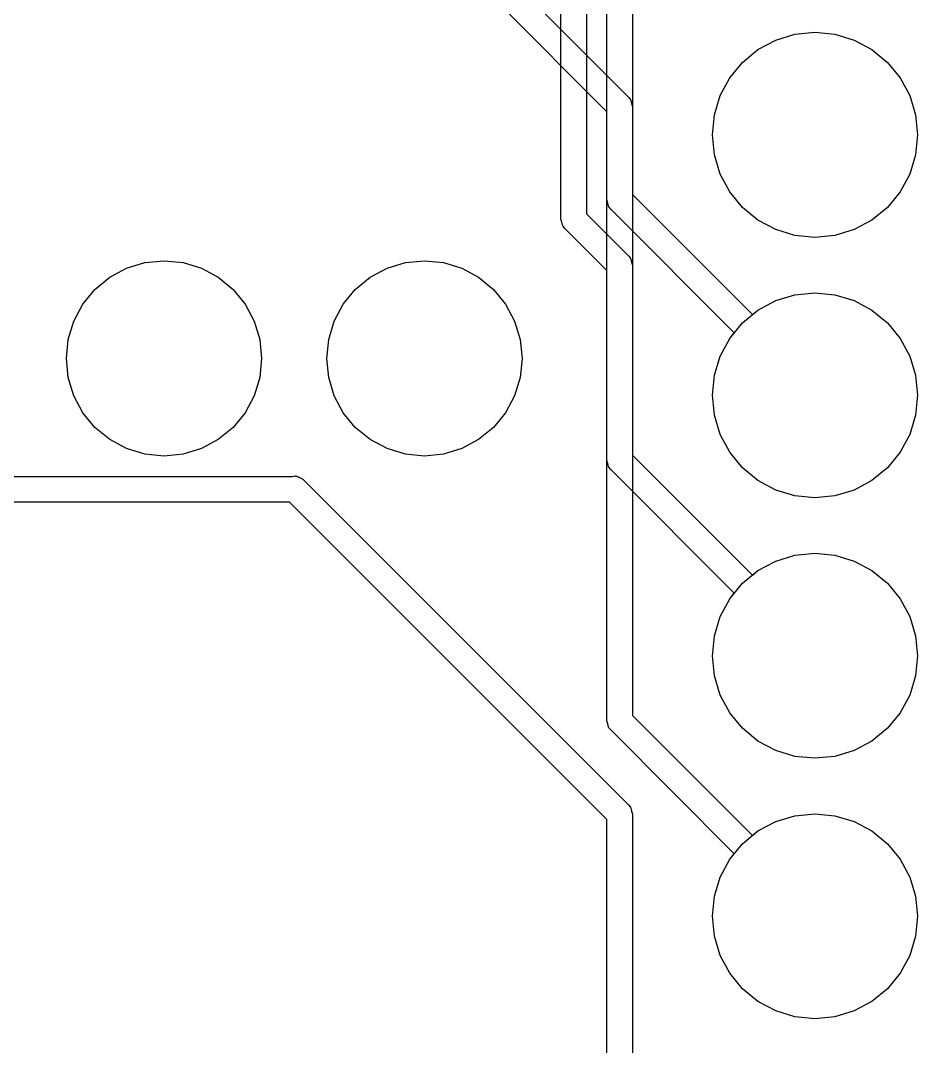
# Model space of a CAD drawing. Header units: millimetres. Extents: x 0 to 489, y -139 to 89.
# Drawn here: x 27.04 to 35.79, y 19.39 to 29.39 of the extents above; entities that cross this region are included whole.
import ezdxf

# ---------------------------------------------------------------- set-up
doc = ezdxf.new("R2010")
doc.units = ezdxf.units.MM
doc.header["$MEASUREMENT"] = 0
doc.layers.add('BLACK', color=7, linetype='CONTINUOUS')

msp = doc.modelspace()

# ---------------------------------------------------------------- linework, layer by layer
at = {"layer": 'BLACK', "linetype": 'Continuous'}
for p, q in [((32.76407, 27.64039), (32.76407, 31.12359)), ((33.01407, 31.17539), (33.01407, 27.69219)), ((32.56407, 30.35489), (32.56407, 27.50599)), ((32.31407, 27.45419), (32.31407, 30.30309)), ((31.89007, 29.72879), (32.97707, 28.64129)), ((32.76407, 28.50109), (31.71307, 29.55199)), ((34.41107, 29.19929), (34.59907, 29.25619)), ((34.41107, 29.19929), (34.59907, 29.25619)), ((34.41107, 29.19929), (34.59907, 29.25619)), ((34.41107, 29.19929), (34.59907, 29.25619)), ((34.59907, 29.25619), (34.79407, 29.27539)), ((34.59907, 29.25619), (34.79407, 29.27539)), ((34.59907, 29.25619), (34.79407, 29.27539)), ((34.59907, 29.25619), (34.79407, 29.27539)), ((34.79407, 29.27539), (34.98907, 29.25619)), ((34.79407, 29.27539), (34.98907, 29.25619)), ((34.79407, 29.27539), (34.98907, 29.25619)), ((34.79407, 29.27539), (34.98907, 29.25619)), ((34.98907, 29.25619), (35.17707, 29.19929)), ((34.98907, 29.25619), (35.17707, 29.19929)), ((34.98907, 29.25619), (35.17707, 29.19929)), ((34.98907, 29.25619), (35.17707, 29.19929)), ((34.23807, 29.10689), (34.41107, 29.19929)), ((34.23807, 29.10689), (34.41107, 29.19929)), ((34.23807, 29.10689), (34.41107, 29.19929)), ((34.23807, 29.10689), (34.41107, 29.19929)), ((35.17707, 29.19929), (35.35007, 29.10689)), ((35.17707, 29.19929), (35.35007, 29.10689)), ((35.17707, 29.19929), (35.35007, 29.10689)), ((35.17707, 29.19929), (35.35007, 29.10689)), ((34.08707, 28.98249), (34.23807, 29.10689)), ((34.08707, 28.98249), (34.23807, 29.10689)), ((34.08707, 28.98249), (34.23807, 29.10689)), ((34.08707, 28.98249), (34.23807, 29.10689)), ((35.35007, 29.10689), (35.50107, 28.98249)), ((35.35007, 29.10689), (35.50107, 28.98249)), ((35.35007, 29.10689), (35.50107, 28.98249)), ((35.35007, 29.10689), (35.50107, 28.98249)), ((33.96307, 28.83099), (34.08707, 28.98249)), ((33.96307, 28.83099), (34.08707, 28.98249)), ((33.96307, 28.83099), (34.08707, 28.98249)), ((33.96307, 28.83099), (34.08707, 28.98249)), ((35.50107, 28.98249), (35.62507, 28.83099)), ((35.50107, 28.98249), (35.62507, 28.83099)), ((35.50107, 28.98249), (35.62507, 28.83099)), ((35.50107, 28.98249), (35.62507, 28.83099)), ((33.87007, 28.65809), (33.96307, 28.83099)), ((33.87007, 28.65809), (33.96307, 28.83099)), ((33.87007, 28.65809), (33.96307, 28.83099)), ((33.87007, 28.65809), (33.96307, 28.83099)), ((35.62507, 28.83099), (35.71807, 28.65809)), ((35.62507, 28.83099), (35.71807, 28.65809)), ((35.62507, 28.83099), (35.71807, 28.65809)), ((35.62507, 28.83099), (35.71807, 28.65809)), ((32.97707, 28.64129), (32.99107, 28.62339)), ((32.99107, 28.62339), (32.99407, 28.62049)), ((32.99407, 28.62049), (32.99507, 28.61789)), ((32.99507, 28.61789), (32.99907, 28.61279)), ((33.81307, 28.47049), (33.87007, 28.65809)), ((33.81307, 28.47049), (33.87007, 28.65809)), ((33.81307, 28.47049), (33.87007, 28.65809)), ((33.81307, 28.47049), (33.87007, 28.65809)), ((35.71807, 28.65809), (35.77507, 28.47049)), ((35.71807, 28.65809), (35.77507, 28.47049)), ((35.71807, 28.65809), (35.77507, 28.47049)), ((35.71807, 28.65809), (35.77507, 28.47049)), ((32.99907, 28.61279), (33.00507, 28.58259)), ((33.00507, 28.58259), (33.01407, 28.55289)), ((33.01407, 28.55289), (33.01407, 25.15219)), ((32.76407, 25.10039), (32.76407, 28.50109)), ((33.79407, 28.27539), (33.81307, 28.47049)), ((33.79407, 28.27539), (33.81307, 28.47049)), ((33.79407, 28.27539), (33.81307, 28.47049)), ((33.79407, 28.27539), (33.81307, 28.47049)), ((35.77507, 28.47049), (35.79407, 28.27539)), ((35.77507, 28.47049), (35.79407, 28.27539)), ((35.77507, 28.47049), (35.79407, 28.27539)), ((35.77507, 28.47049), (35.79407, 28.27539)), ((33.81307, 28.08029), (33.79407, 28.27539)), ((33.81307, 28.08029), (33.79407, 28.27539)), ((33.81307, 28.08029), (33.79407, 28.27539)), ((33.81307, 28.08029), (33.79407, 28.27539)), ((35.79407, 28.27539), (35.77507, 28.08029)), ((35.79407, 28.27539), (35.77507, 28.08029)), ((35.79407, 28.27539), (35.77507, 28.08029)), ((35.79407, 28.27539), (35.77507, 28.08029)), ((33.87007, 27.89269), (33.81307, 28.08029)), ((33.87007, 27.89269), (33.81307, 28.08029)), ((33.87007, 27.89269), (33.81307, 28.08029)), ((33.87007, 27.89269), (33.81307, 28.08029)), ((35.77507, 28.08029), (35.71807, 27.89269)), ((35.77507, 28.08029), (35.71807, 27.89269)), ((35.77507, 28.08029), (35.71807, 27.89269)), ((35.77507, 28.08029), (35.71807, 27.89269)), ((33.96307, 27.71979), (33.87007, 27.89269)), ((33.96307, 27.71979), (33.87007, 27.89269)), ((33.96307, 27.71979), (33.87007, 27.89269)), ((33.96307, 27.71979), (33.87007, 27.89269)), ((35.71807, 27.89269), (35.62507, 27.71979)), ((35.71807, 27.89269), (35.62507, 27.71979)), ((35.71807, 27.89269), (35.62507, 27.71979)), ((35.71807, 27.89269), (35.62507, 27.71979)), ((34.08707, 27.56829), (33.96307, 27.71979)), ((34.08707, 27.56829), (33.96307, 27.71979)), ((34.08707, 27.56829), (33.96307, 27.71979)), ((34.08707, 27.56829), (33.96307, 27.71979)), ((35.62507, 27.71979), (35.50107, 27.56829)), ((35.62507, 27.71979), (35.50107, 27.56829)), ((35.62507, 27.71979), (35.50107, 27.56829)), ((35.62507, 27.71979), (35.50107, 27.56829)), ((32.77307, 27.61069), (32.76407, 27.64039)), ((33.01407, 27.69219), (34.18407, 26.52219)), ((32.77907, 27.58049), (32.77307, 27.61069)), ((32.78307, 27.57539), (32.77907, 27.58049)), ((32.78407, 27.57279), (32.78307, 27.57539)), ((32.78707, 27.56989), (32.78407, 27.57279)), ((32.80107, 27.55199), (32.78707, 27.56989)), ((34.00707, 26.34539), (32.80107, 27.55199)), ((34.23807, 27.44389), (34.08707, 27.56829)), ((34.23807, 27.44389), (34.08707, 27.56829)), ((34.23807, 27.44389), (34.08707, 27.56829)), ((34.23807, 27.44389), (34.08707, 27.56829)), ((35.50107, 27.56829), (35.35007, 27.44389)), ((35.50107, 27.56829), (35.35007, 27.44389)), ((35.50107, 27.56829), (35.35007, 27.44389)), ((35.50107, 27.56829), (35.35007, 27.44389)), ((32.32307, 27.42449), (32.31407, 27.45419)), ((32.33007, 27.39429), (32.32307, 27.42449)), ((32.56407, 27.50599), (32.97707, 27.09309)), ((34.41107, 27.35149), (34.23807, 27.44389)), ((34.41107, 27.35149), (34.23807, 27.44389)), ((34.41107, 27.35149), (34.23807, 27.44389)), ((34.41107, 27.35149), (34.23807, 27.44389)), ((35.35007, 27.44389), (35.17707, 27.35149)), ((35.35007, 27.44389), (35.17707, 27.35149)), ((35.35007, 27.44389), (35.17707, 27.35149)), ((35.35007, 27.44389), (35.17707, 27.35149)), ((32.33407, 27.38919), (32.33007, 27.39429)), ((32.33407, 27.38659), (32.33407, 27.38919)), ((32.33807, 27.38369), (32.33407, 27.38659)), ((32.35107, 27.36579), (32.33807, 27.38369)), ((32.76407, 26.95289), (32.35107, 27.36579)), ((34.59907, 27.29459), (34.41107, 27.35149)), ((34.59907, 27.29459), (34.41107, 27.35149)), ((34.59907, 27.29459), (34.41107, 27.35149)), ((34.59907, 27.29459), (34.41107, 27.35149)), ((35.17707, 27.35149), (34.98907, 27.29459)), ((35.17707, 27.35149), (34.98907, 27.29459)), ((35.17707, 27.35149), (34.98907, 27.29459)), ((35.17707, 27.35149), (34.98907, 27.29459)), ((34.79407, 27.27539), (34.59907, 27.29459)), ((34.79407, 27.27539), (34.59907, 27.29459)), ((34.79407, 27.27539), (34.59907, 27.29459)), ((34.79407, 27.27539), (34.59907, 27.29459)), ((34.98907, 27.29459), (34.79407, 27.27539)), ((34.98907, 27.29459), (34.79407, 27.27539)), ((34.98907, 27.29459), (34.79407, 27.27539)), ((34.98907, 27.29459), (34.79407, 27.27539)), ((28.07907, 26.97539), (28.25807, 27.02959)), ((28.07907, 26.97539), (28.25807, 27.02959)), ((28.07907, 26.97539), (28.25807, 27.02959)), ((28.07907, 26.97539), (28.25807, 27.02959)), ((28.25807, 27.02959), (28.44407, 27.04789)), ((28.25807, 27.02959), (28.44407, 27.04789)), ((28.25807, 27.02959), (28.44407, 27.04789)), ((28.25807, 27.02959), (28.44407, 27.04789)), ((28.44407, 27.04789), (28.63007, 27.02959)), ((28.44407, 27.04789), (28.63007, 27.02959)), ((28.44407, 27.04789), (28.63007, 27.02959)), ((28.44407, 27.04789), (28.63007, 27.02959)), ((28.63007, 27.02959), (28.80907, 26.97539)), ((28.63007, 27.02959), (28.80907, 26.97539)), ((28.63007, 27.02959), (28.80907, 26.97539)), ((28.63007, 27.02959), (28.80907, 26.97539)), ((30.61907, 26.97539), (30.79807, 27.02959)), ((30.61907, 26.97539), (30.79807, 27.02959)), ((30.61907, 26.97539), (30.79807, 27.02959)), ((30.61907, 26.97539), (30.79807, 27.02959)), ((30.79807, 27.02959), (30.98407, 27.04789)), ((30.79807, 27.02959), (30.98407, 27.04789)), ((30.79807, 27.02959), (30.98407, 27.04789)), ((30.79807, 27.02959), (30.98407, 27.04789)), ((30.98407, 27.04789), (31.17007, 27.02959)), ((30.98407, 27.04789), (31.17007, 27.02959)), ((30.98407, 27.04789), (31.17007, 27.02959)), ((30.98407, 27.04789), (31.17007, 27.02959)), ((31.17007, 27.02959), (31.34907, 26.97539)), ((31.17007, 27.02959), (31.34907, 26.97539)), ((31.17007, 27.02959), (31.34907, 26.97539)), ((31.17007, 27.02959), (31.34907, 26.97539)), ((32.97707, 27.09309), (32.99107, 27.07519)), ((32.99107, 27.07519), (32.99407, 27.07229)), ((32.99407, 27.07229), (32.99507, 27.06959)), ((32.99507, 27.06959), (32.99907, 27.06459)), ((32.99907, 27.06459), (33.00507, 27.03439)), ((33.00507, 27.03439), (33.01407, 27.00469)), ((27.91507, 26.88739), (28.07907, 26.97539)), ((27.91507, 26.88739), (28.07907, 26.97539)), ((27.91507, 26.88739), (28.07907, 26.97539)), ((27.91507, 26.88739), (28.07907, 26.97539)), ((28.80907, 26.97539), (28.97307, 26.88739)), ((28.80907, 26.97539), (28.97307, 26.88739)), ((28.80907, 26.97539), (28.97307, 26.88739)), ((28.80907, 26.97539), (28.97307, 26.88739)), ((30.45507, 26.88739), (30.61907, 26.97539)), ((30.45507, 26.88739), (30.61907, 26.97539)), ((30.45507, 26.88739), (30.61907, 26.97539)), ((30.45507, 26.88739), (30.61907, 26.97539)), ((31.34907, 26.97539), (31.51307, 26.88739)), ((31.34907, 26.97539), (31.51307, 26.88739)), ((31.34907, 26.97539), (31.51307, 26.88739)), ((31.34907, 26.97539), (31.51307, 26.88739)), ((32.76407, 22.56039), (32.76407, 26.95289)), ((33.01407, 27.00469), (33.01407, 22.61219)), ((27.77007, 26.76889), (27.91507, 26.88739)), ((27.77007, 26.76889), (27.91507, 26.88739)), ((27.77007, 26.76889), (27.91507, 26.88739)), ((27.77007, 26.76889), (27.91507, 26.88739)), ((28.97307, 26.88739), (29.11807, 26.76889)), ((28.97307, 26.88739), (29.11807, 26.76889)), ((28.97307, 26.88739), (29.11807, 26.76889)), ((28.97307, 26.88739), (29.11807, 26.76889)), ((30.31007, 26.76889), (30.45507, 26.88739)), ((30.31007, 26.76889), (30.45507, 26.88739)), ((30.31007, 26.76889), (30.45507, 26.88739)), ((30.31007, 26.76889), (30.45507, 26.88739)), ((31.51307, 26.88739), (31.65807, 26.76889)), ((31.51307, 26.88739), (31.65807, 26.76889)), ((31.51307, 26.88739), (31.65807, 26.76889)), ((31.51307, 26.88739), (31.65807, 26.76889)), ((27.65207, 26.62459), (27.77007, 26.76889)), ((27.65207, 26.62459), (27.77007, 26.76889)), ((27.65207, 26.62459), (27.77007, 26.76889)), ((27.65207, 26.62459), (27.77007, 26.76889)), ((29.11807, 26.76889), (29.23607, 26.62459)), ((29.11807, 26.76889), (29.23607, 26.62459)), ((29.11807, 26.76889), (29.23607, 26.62459)), ((29.11807, 26.76889), (29.23607, 26.62459)), ((30.19207, 26.62459), (30.31007, 26.76889)), ((30.19207, 26.62459), (30.31007, 26.76889)), ((30.19207, 26.62459), (30.31007, 26.76889)), ((30.19207, 26.62459), (30.31007, 26.76889)), ((31.65807, 26.76889), (31.77607, 26.62459)), ((31.65807, 26.76889), (31.77607, 26.62459)), ((31.65807, 26.76889), (31.77607, 26.62459)), ((31.65807, 26.76889), (31.77607, 26.62459)), ((34.41107, 26.65929), (34.59907, 26.71619)), ((34.41107, 26.65929), (34.59907, 26.71619)), ((34.41107, 26.65929), (34.59907, 26.71619)), ((34.41107, 26.65929), (34.59907, 26.71619)), ((34.59907, 26.71619), (34.79407, 26.73539)), ((34.59907, 26.71619), (34.79407, 26.73539)), ((34.59907, 26.71619), (34.79407, 26.73539)), ((34.59907, 26.71619), (34.79407, 26.73539)), ((34.79407, 26.73539), (34.98907, 26.71619)), ((34.79407, 26.73539), (34.98907, 26.71619)), ((34.79407, 26.73539), (34.98907, 26.71619)), ((34.79407, 26.73539), (34.98907, 26.71619)), ((34.98907, 26.71619), (35.17707, 26.65929)), ((34.98907, 26.71619), (35.17707, 26.65929)), ((34.98907, 26.71619), (35.17707, 26.65929)), ((34.98907, 26.71619), (35.17707, 26.65929)), ((27.56407, 26.45989), (27.65207, 26.62459)), ((27.56407, 26.45989), (27.65207, 26.62459)), ((27.56407, 26.45989), (27.65207, 26.62459)), ((27.56407, 26.45989), (27.65207, 26.62459)), ((29.23607, 26.62459), (29.32407, 26.45989)), ((29.23607, 26.62459), (29.32407, 26.45989)), ((29.23607, 26.62459), (29.32407, 26.45989)), ((29.23607, 26.62459), (29.32407, 26.45989)), ((30.10407, 26.45989), (30.19207, 26.62459)), ((30.10407, 26.45989), (30.19207, 26.62459)), ((30.10407, 26.45989), (30.19207, 26.62459)), ((30.10407, 26.45989), (30.19207, 26.62459)), ((31.77607, 26.62459), (31.86407, 26.45989)), ((31.77607, 26.62459), (31.86407, 26.45989)), ((31.77607, 26.62459), (31.86407, 26.45989)), ((31.77607, 26.62459), (31.86407, 26.45989)), ((34.23807, 26.56689), (34.41107, 26.65929)), ((34.23807, 26.56689), (34.41107, 26.65929)), ((34.23807, 26.56689), (34.41107, 26.65929)), ((34.23807, 26.56689), (34.41107, 26.65929)), ((35.17707, 26.65929), (35.35007, 26.56689)), ((35.17707, 26.65929), (35.35007, 26.56689)), ((35.17707, 26.65929), (35.35007, 26.56689)), ((35.17707, 26.65929), (35.35007, 26.56689)), ((34.08707, 26.44249), (34.23807, 26.56689)), ((34.08707, 26.44249), (34.23807, 26.56689)), ((34.08707, 26.44249), (34.23807, 26.56689)), ((34.18407, 26.52219), (34.23807, 26.56689)), ((35.35007, 26.56689), (35.50107, 26.44249)), ((35.35007, 26.56689), (35.50107, 26.44249)), ((35.35007, 26.56689), (35.50107, 26.44249)), ((35.35007, 26.56689), (35.50107, 26.44249)), ((27.51007, 26.28119), (27.56407, 26.45989)), ((27.51007, 26.28119), (27.56407, 26.45989)), ((27.51007, 26.28119), (27.56407, 26.45989)), ((27.51007, 26.28119), (27.56407, 26.45989)), ((29.32407, 26.45989), (29.37807, 26.28119)), ((29.32407, 26.45989), (29.37807, 26.28119)), ((29.32407, 26.45989), (29.37807, 26.28119)), ((29.32407, 26.45989), (29.37807, 26.28119)), ((30.05007, 26.28119), (30.10407, 26.45989)), ((30.05007, 26.28119), (30.10407, 26.45989)), ((30.05007, 26.28119), (30.10407, 26.45989)), ((30.05007, 26.28119), (30.10407, 26.45989)), ((31.86407, 26.45989), (31.91807, 26.28119)), ((31.86407, 26.45989), (31.91807, 26.28119)), ((31.86407, 26.45989), (31.91807, 26.28119)), ((31.86407, 26.45989), (31.91807, 26.28119)), ((33.96307, 26.29099), (34.08707, 26.44249)), ((33.96307, 26.29099), (34.08707, 26.44249)), ((33.96307, 26.29099), (34.08707, 26.44249)), ((35.50107, 26.44249), (35.62507, 26.29099)), ((35.50107, 26.44249), (35.62507, 26.29099)), ((35.50107, 26.44249), (35.62507, 26.29099)), ((35.50107, 26.44249), (35.62507, 26.29099)), ((33.96307, 26.29099), (34.00707, 26.34539)), ((27.49207, 26.09539), (27.51007, 26.28119)), ((27.49207, 26.09539), (27.51007, 26.28119)), ((27.49207, 26.09539), (27.51007, 26.28119)), ((27.49207, 26.09539), (27.51007, 26.28119)), ((29.37807, 26.28119), (29.39607, 26.09539)), ((29.37807, 26.28119), (29.39607, 26.09539)), ((29.37807, 26.28119), (29.39607, 26.09539)), ((29.37807, 26.28119), (29.39607, 26.09539)), ((30.03207, 26.09539), (30.05007, 26.28119)), ((30.03207, 26.09539), (30.05007, 26.28119)), ((30.03207, 26.09539), (30.05007, 26.28119)), ((30.03207, 26.09539), (30.05007, 26.28119)), ((31.91807, 26.28119), (31.93707, 26.09539)), ((31.91807, 26.28119), (31.93707, 26.09539)), ((31.91807, 26.28119), (31.93707, 26.09539)), ((31.91807, 26.28119), (31.93707, 26.09539)), ((33.87007, 26.11809), (33.96307, 26.29099)), ((33.87007, 26.11809), (33.96307, 26.29099)), ((33.87007, 26.11809), (33.96307, 26.29099)), ((33.87007, 26.11809), (33.96307, 26.29099)), ((35.62507, 26.29099), (35.71807, 26.11809)), ((35.62507, 26.29099), (35.71807, 26.11809)), ((35.62507, 26.29099), (35.71807, 26.11809)), ((35.62507, 26.29099), (35.71807, 26.11809)), ((33.81307, 25.93049), (33.87007, 26.11809)), ((33.81307, 25.93049), (33.87007, 26.11809)), ((33.81307, 25.93049), (33.87007, 26.11809)), ((33.81307, 25.93049), (33.87007, 26.11809)), ((35.71807, 26.11809), (35.77507, 25.93049)), ((35.71807, 26.11809), (35.77507, 25.93049)), ((35.71807, 26.11809), (35.77507, 25.93049)), ((35.71807, 26.11809), (35.77507, 25.93049)), ((27.51007, 25.90959), (27.49207, 26.09539)), ((27.51007, 25.90959), (27.49207, 26.09539)), ((27.51007, 25.90959), (27.49207, 26.09539)), ((27.51007, 25.90959), (27.49207, 26.09539)), ((29.39607, 26.09539), (29.37807, 25.90959)), ((29.39607, 26.09539), (29.37807, 25.90959)), ((29.39607, 26.09539), (29.37807, 25.90959)), ((29.39607, 26.09539), (29.37807, 25.90959)), ((30.05007, 25.90959), (30.03207, 26.09539)), ((30.05007, 25.90959), (30.03207, 26.09539)), ((30.05007, 25.90959), (30.03207, 26.09539)), ((30.05007, 25.90959), (30.03207, 26.09539)), ((31.93707, 26.09539), (31.91807, 25.90959)), ((31.93707, 26.09539), (31.91807, 25.90959)), ((31.93707, 26.09539), (31.91807, 25.90959)), ((31.93707, 26.09539), (31.91807, 25.90959)), ((33.79407, 25.73539), (33.81307, 25.93049)), ((33.79407, 25.73539), (33.81307, 25.93049)), ((33.79407, 25.73539), (33.81307, 25.93049)), ((33.79407, 25.73539), (33.81307, 25.93049)), ((35.77507, 25.93049), (35.79407, 25.73539)), ((35.77507, 25.93049), (35.79407, 25.73539)), ((35.77507, 25.93049), (35.79407, 25.73539)), ((35.77507, 25.93049), (35.79407, 25.73539)), ((27.56407, 25.73089), (27.51007, 25.90959)), ((27.56407, 25.73089), (27.51007, 25.90959)), ((27.56407, 25.73089), (27.51007, 25.90959)), ((27.56407, 25.73089), (27.51007, 25.90959)), ((29.37807, 25.90959), (29.32407, 25.73089)), ((29.37807, 25.90959), (29.32407, 25.73089)), ((29.37807, 25.90959), (29.32407, 25.73089)), ((29.37807, 25.90959), (29.32407, 25.73089)), ((30.10407, 25.73089), (30.05007, 25.90959)), ((30.10407, 25.73089), (30.05007, 25.90959)), ((30.10407, 25.73089), (30.05007, 25.90959)), ((30.10407, 25.73089), (30.05007, 25.90959)), ((31.91807, 25.90959), (31.86407, 25.73089)), ((31.91807, 25.90959), (31.86407, 25.73089)), ((31.91807, 25.90959), (31.86407, 25.73089)), ((31.91807, 25.90959), (31.86407, 25.73089)), ((27.65207, 25.56619), (27.56407, 25.73089)), ((27.65207, 25.56619), (27.56407, 25.73089)), ((27.65207, 25.56619), (27.56407, 25.73089)), ((27.65207, 25.56619), (27.56407, 25.73089)), ((29.32407, 25.73089), (29.23607, 25.56619)), ((29.32407, 25.73089), (29.23607, 25.56619)), ((29.32407, 25.73089), (29.23607, 25.56619)), ((29.32407, 25.73089), (29.23607, 25.56619)), ((30.19207, 25.56619), (30.10407, 25.73089)), ((30.19207, 25.56619), (30.10407, 25.73089)), ((30.19207, 25.56619), (30.10407, 25.73089)), ((30.19207, 25.56619), (30.10407, 25.73089)), ((31.86407, 25.73089), (31.77607, 25.56619)), ((31.86407, 25.73089), (31.77607, 25.56619)), ((31.86407, 25.73089), (31.77607, 25.56619)), ((31.86407, 25.73089), (31.77607, 25.56619)), ((33.81307, 25.54029), (33.79407, 25.73539)), ((33.81307, 25.54029), (33.79407, 25.73539)), ((33.81307, 25.54029), (33.79407, 25.73539)), ((33.81307, 25.54029), (33.79407, 25.73539)), ((35.79407, 25.73539), (35.77507, 25.54029)), ((35.79407, 25.73539), (35.77507, 25.54029)), ((35.79407, 25.73539), (35.77507, 25.54029)), ((35.79407, 25.73539), (35.77507, 25.54029)), ((27.77007, 25.42189), (27.65207, 25.56619)), ((27.77007, 25.42189), (27.65207, 25.56619)), ((27.77007, 25.42189), (27.65207, 25.56619)), ((27.77007, 25.42189), (27.65207, 25.56619)), ((29.23607, 25.56619), (29.11807, 25.42189)), ((29.23607, 25.56619), (29.11807, 25.42189)), ((29.23607, 25.56619), (29.11807, 25.42189)), ((29.23607, 25.56619), (29.11807, 25.42189)), ((30.31007, 25.42189), (30.19207, 25.56619)), ((30.31007, 25.42189), (30.19207, 25.56619)), ((30.31007, 25.42189), (30.19207, 25.56619)), ((30.31007, 25.42189), (30.19207, 25.56619)), ((31.77607, 25.56619), (31.65807, 25.42189)), ((31.77607, 25.56619), (31.65807, 25.42189)), ((31.77607, 25.56619), (31.65807, 25.42189)), ((31.77607, 25.56619), (31.65807, 25.42189)), ((33.87007, 25.35269), (33.81307, 25.54029)), ((33.87007, 25.35269), (33.81307, 25.54029)), ((33.87007, 25.35269), (33.81307, 25.54029)), ((33.87007, 25.35269), (33.81307, 25.54029)), ((35.77507, 25.54029), (35.71807, 25.35269)), ((35.77507, 25.54029), (35.71807, 25.35269)), ((35.77507, 25.54029), (35.71807, 25.35269)), ((35.77507, 25.54029), (35.71807, 25.35269)), ((27.91507, 25.30339), (27.77007, 25.42189)), ((27.91507, 25.30339), (27.77007, 25.42189)), ((27.91507, 25.30339), (27.77007, 25.42189)), ((27.91507, 25.30339), (27.77007, 25.42189)), ((29.11807, 25.42189), (28.97307, 25.30339)), ((29.11807, 25.42189), (28.97307, 25.30339)), ((29.11807, 25.42189), (28.97307, 25.30339)), ((29.11807, 25.42189), (28.97307, 25.30339)), ((30.45507, 25.30339), (30.31007, 25.42189)), ((30.45507, 25.30339), (30.31007, 25.42189)), ((30.45507, 25.30339), (30.31007, 25.42189)), ((30.45507, 25.30339), (30.31007, 25.42189)), ((31.65807, 25.42189), (31.51307, 25.30339)), ((31.65807, 25.42189), (31.51307, 25.30339)), ((31.65807, 25.42189), (31.51307, 25.30339)), ((31.65807, 25.42189), (31.51307, 25.30339)), ((33.96307, 25.17979), (33.87007, 25.35269)), ((33.96307, 25.17979), (33.87007, 25.35269)), ((33.96307, 25.17979), (33.87007, 25.35269)), ((33.96307, 25.17979), (33.87007, 25.35269)), ((35.71807, 25.35269), (35.62507, 25.17979)), ((35.71807, 25.35269), (35.62507, 25.17979)), ((35.71807, 25.35269), (35.62507, 25.17979)), ((35.71807, 25.35269), (35.62507, 25.17979)), ((28.07907, 25.21539), (27.91507, 25.30339)), ((28.07907, 25.21539), (27.91507, 25.30339)), ((28.07907, 25.21539), (27.91507, 25.30339)), ((28.07907, 25.21539), (27.91507, 25.30339)), ((28.25807, 25.16119), (28.07907, 25.21539)), ((28.25807, 25.16119), (28.07907, 25.21539)), ((28.25807, 25.16119), (28.07907, 25.21539)), ((28.25807, 25.16119), (28.07907, 25.21539)), ((28.80907, 25.21539), (28.63007, 25.16119)), ((28.80907, 25.21539), (28.63007, 25.16119)), ((28.80907, 25.21539), (28.63007, 25.16119)), ((28.80907, 25.21539), (28.63007, 25.16119)), ((28.97307, 25.30339), (28.80907, 25.21539)), ((28.97307, 25.30339), (28.80907, 25.21539)), ((28.97307, 25.30339), (28.80907, 25.21539)), ((28.97307, 25.30339), (28.80907, 25.21539)), ((30.61907, 25.21539), (30.45507, 25.30339)), ((30.61907, 25.21539), (30.45507, 25.30339)), ((30.61907, 25.21539), (30.45507, 25.30339)), ((30.61907, 25.21539), (30.45507, 25.30339)), ((30.79807, 25.16119), (30.61907, 25.21539)), ((30.79807, 25.16119), (30.61907, 25.21539)), ((30.79807, 25.16119), (30.61907, 25.21539)), ((30.79807, 25.16119), (30.61907, 25.21539)), ((31.34907, 25.21539), (31.17007, 25.16119)), ((31.34907, 25.21539), (31.17007, 25.16119)), ((31.34907, 25.21539), (31.17007, 25.16119)), ((31.34907, 25.21539), (31.17007, 25.16119)), ((31.51307, 25.30339), (31.34907, 25.21539)), ((31.51307, 25.30339), (31.34907, 25.21539)), ((31.51307, 25.30339), (31.34907, 25.21539)), ((31.51307, 25.30339), (31.34907, 25.21539)), ((28.44407, 25.14289), (28.25807, 25.16119)), ((28.44407, 25.14289), (28.25807, 25.16119)), ((28.44407, 25.14289), (28.25807, 25.16119)), ((28.44407, 25.14289), (28.25807, 25.16119)), ((28.63007, 25.16119), (28.44407, 25.14289)), ((28.63007, 25.16119), (28.44407, 25.14289)), ((28.63007, 25.16119), (28.44407, 25.14289)), ((28.63007, 25.16119), (28.44407, 25.14289)), ((30.98407, 25.14289), (30.79807, 25.16119)), ((30.98407, 25.14289), (30.79807, 25.16119)), ((30.98407, 25.14289), (30.79807, 25.16119)), ((30.98407, 25.14289), (30.79807, 25.16119)), ((31.17007, 25.16119), (30.98407, 25.14289)), ((31.17007, 25.16119), (30.98407, 25.14289)), ((31.17007, 25.16119), (30.98407, 25.14289)), ((31.17007, 25.16119), (30.98407, 25.14289)), ((33.01407, 25.15219), (34.18407, 23.98219)), ((34.08707, 25.02829), (33.96307, 25.17979)), ((34.08707, 25.02829), (33.96307, 25.17979)), ((34.08707, 25.02829), (33.96307, 25.17979)), ((34.08707, 25.02829), (33.96307, 25.17979)), ((35.62507, 25.17979), (35.50107, 25.02829)), ((35.62507, 25.17979), (35.50107, 25.02829)), ((35.62507, 25.17979), (35.50107, 25.02829)), ((35.62507, 25.17979), (35.50107, 25.02829)), ((32.77307, 25.07069), (32.76407, 25.10039)), ((32.77907, 25.04049), (32.77307, 25.07069)), ((32.78307, 25.03539), (32.77907, 25.04049)), ((32.78407, 25.03279), (32.78307, 25.03539)), ((32.78707, 25.02989), (32.78407, 25.03279)), ((32.80107, 25.01199), (32.78707, 25.02989)), ((34.23807, 24.90389), (34.08707, 25.02829)), ((34.23807, 24.90389), (34.08707, 25.02829)), ((34.23807, 24.90389), (34.08707, 25.02829)), ((34.23807, 24.90389), (34.08707, 25.02829)), ((35.50107, 25.02829), (35.35007, 24.90389)), ((35.50107, 25.02829), (35.35007, 24.90389)), ((35.50107, 25.02829), (35.35007, 24.90389)), ((35.50107, 25.02829), (35.35007, 24.90389)), ((20.32607, 24.94339), (29.68207, 24.94339)), ((29.68207, 24.94339), (29.69707, 24.94439)), ((29.69707, 24.94439), (29.72307, 24.95009)), ((29.72307, 24.95009), (29.73107, 24.94689)), ((29.73107, 24.94689), (29.74107, 24.94749)), ((29.74107, 24.94749), (29.76407, 24.93479)), ((29.76407, 24.93479), (29.78907, 24.92549)), ((29.78907, 24.92549), (29.79407, 24.91819)), ((29.79407, 24.91819), (29.80207, 24.91379)), ((29.80207, 24.91379), (32.97707, 21.73879)), ((34.00707, 23.80539), (32.80107, 25.01199)), ((34.41107, 24.81149), (34.23807, 24.90389)), ((34.41107, 24.81149), (34.23807, 24.90389)), ((34.41107, 24.81149), (34.23807, 24.90389)), ((34.41107, 24.81149), (34.23807, 24.90389)), ((35.35007, 24.90389), (35.17707, 24.81149)), ((35.35007, 24.90389), (35.17707, 24.81149)), ((35.35007, 24.90389), (35.17707, 24.81149)), ((35.35007, 24.90389), (35.17707, 24.81149)), ((34.59907, 24.75459), (34.41107, 24.81149)), ((34.59907, 24.75459), (34.41107, 24.81149)), ((34.59907, 24.75459), (34.41107, 24.81149)), ((34.59907, 24.75459), (34.41107, 24.81149)), ((34.79407, 24.73539), (34.59907, 24.75459)), ((34.79407, 24.73539), (34.59907, 24.75459)), ((34.79407, 24.73539), (34.59907, 24.75459)), ((34.79407, 24.73539), (34.59907, 24.75459)), ((34.98907, 24.75459), (34.79407, 24.73539)), ((34.98907, 24.75459), (34.79407, 24.73539)), ((34.98907, 24.75459), (34.79407, 24.73539)), ((34.98907, 24.75459), (34.79407, 24.73539)), ((35.17707, 24.81149), (34.98907, 24.75459)), ((35.17707, 24.81149), (34.98907, 24.75459)), ((35.17707, 24.81149), (34.98907, 24.75459)), ((35.17707, 24.81149), (34.98907, 24.75459)), ((29.66907, 24.69339), (20.29507, 24.69339)), ((32.76407, 21.59859), (29.66907, 24.69339)), ((34.23807, 24.02689), (34.41107, 24.11929)), ((34.23807, 24.02689), (34.41107, 24.11929)), ((34.23807, 24.02689), (34.41107, 24.11929)), ((34.23807, 24.02689), (34.41107, 24.11929)), ((34.41107, 24.11929), (34.59907, 24.17619)), ((34.41107, 24.11929), (34.59907, 24.17619)), ((34.41107, 24.11929), (34.59907, 24.17619)), ((34.41107, 24.11929), (34.59907, 24.17619)), ((34.59907, 24.17619), (34.79407, 24.19539)), ((34.59907, 24.17619), (34.79407, 24.19539)), ((34.59907, 24.17619), (34.79407, 24.19539)), ((34.59907, 24.17619), (34.79407, 24.19539)), ((34.79407, 24.19539), (34.98907, 24.17619)), ((34.79407, 24.19539), (34.98907, 24.17619)), ((34.79407, 24.19539), (34.98907, 24.17619)), ((34.79407, 24.19539), (34.98907, 24.17619)), ((34.98907, 24.17619), (35.17707, 24.11929)), ((34.98907, 24.17619), (35.17707, 24.11929)), ((34.98907, 24.17619), (35.17707, 24.11929)), ((34.98907, 24.17619), (35.17707, 24.11929)), ((35.17707, 24.11929), (35.35007, 24.02689)), ((35.17707, 24.11929), (35.35007, 24.02689)), ((35.17707, 24.11929), (35.35007, 24.02689)), ((35.17707, 24.11929), (35.35007, 24.02689)), ((34.08707, 23.90249), (34.23807, 24.02689)), ((34.08707, 23.90249), (34.23807, 24.02689)), ((34.08707, 23.90249), (34.23807, 24.02689)), ((34.18407, 23.98219), (34.23807, 24.02689)), ((35.35007, 24.02689), (35.50107, 23.90249)), ((35.35007, 24.02689), (35.50107, 23.90249)), ((35.35007, 24.02689), (35.50107, 23.90249)), ((35.35007, 24.02689), (35.50107, 23.90249)), ((33.96307, 23.75099), (34.08707, 23.90249)), ((33.96307, 23.75099), (34.08707, 23.90249)), ((33.96307, 23.75099), (34.08707, 23.90249)), ((35.50107, 23.90249), (35.62507, 23.75099)), ((35.50107, 23.90249), (35.62507, 23.75099)), ((35.50107, 23.90249), (35.62507, 23.75099)), ((35.50107, 23.90249), (35.62507, 23.75099)), ((33.87007, 23.57809), (33.96307, 23.75099)), ((33.87007, 23.57809), (33.96307, 23.75099)), ((33.87007, 23.57809), (33.96307, 23.75099)), ((33.87007, 23.57809), (33.96307, 23.75099)), ((33.96307, 23.75099), (34.00707, 23.80539)), ((35.62507, 23.75099), (35.71807, 23.57809)), ((35.62507, 23.75099), (35.71807, 23.57809)), ((35.62507, 23.75099), (35.71807, 23.57809)), ((35.62507, 23.75099), (35.71807, 23.57809)), ((33.81307, 23.39049), (33.87007, 23.57809)), ((33.81307, 23.39049), (33.87007, 23.57809)), ((33.81307, 23.39049), (33.87007, 23.57809)), ((33.81307, 23.39049), (33.87007, 23.57809)), ((35.71807, 23.57809), (35.77507, 23.39049)), ((35.71807, 23.57809), (35.77507, 23.39049)), ((35.71807, 23.57809), (35.77507, 23.39049)), ((35.71807, 23.57809), (35.77507, 23.39049)), ((33.79407, 23.19539), (33.81307, 23.39049)), ((33.79407, 23.19539), (33.81307, 23.39049)), ((33.79407, 23.19539), (33.81307, 23.39049)), ((33.79407, 23.19539), (33.81307, 23.39049)), ((35.77507, 23.39049), (35.79407, 23.19539)), ((35.77507, 23.39049), (35.79407, 23.19539)), ((35.77507, 23.39049), (35.79407, 23.19539)), ((35.77507, 23.39049), (35.79407, 23.19539)), ((33.81307, 23.00029), (33.79407, 23.19539)), ((33.81307, 23.00029), (33.79407, 23.19539)), ((33.81307, 23.00029), (33.79407, 23.19539)), ((33.81307, 23.00029), (33.79407, 23.19539)), ((35.79407, 23.19539), (35.77507, 23.00029)), ((35.79407, 23.19539), (35.77507, 23.00029)), ((35.79407, 23.19539), (35.77507, 23.00029)), ((35.79407, 23.19539), (35.77507, 23.00029)), ((33.87007, 22.81269), (33.81307, 23.00029)), ((33.87007, 22.81269), (33.81307, 23.00029)), ((33.87007, 22.81269), (33.81307, 23.00029)), ((33.87007, 22.81269), (33.81307, 23.00029)), ((35.77507, 23.00029), (35.71807, 22.81269)), ((35.77507, 23.00029), (35.71807, 22.81269)), ((35.77507, 23.00029), (35.71807, 22.81269)), ((35.77507, 23.00029), (35.71807, 22.81269)), ((33.96307, 22.63979), (33.87007, 22.81269)), ((33.96307, 22.63979), (33.87007, 22.81269)), ((33.96307, 22.63979), (33.87007, 22.81269)), ((33.96307, 22.63979), (33.87007, 22.81269)), ((35.71807, 22.81269), (35.62507, 22.63979)), ((35.71807, 22.81269), (35.62507, 22.63979)), ((35.71807, 22.81269), (35.62507, 22.63979)), ((35.71807, 22.81269), (35.62507, 22.63979)), ((33.01407, 22.61219), (34.18407, 21.44219)), ((34.08707, 22.48829), (33.96307, 22.63979)), ((34.08707, 22.48829), (33.96307, 22.63979)), ((34.08707, 22.48829), (33.96307, 22.63979)), ((34.08707, 22.48829), (33.96307, 22.63979)), ((35.62507, 22.63979), (35.50107, 22.48829)), ((35.62507, 22.63979), (35.50107, 22.48829)), ((35.62507, 22.63979), (35.50107, 22.48829)), ((35.62507, 22.63979), (35.50107, 22.48829)), ((32.77307, 22.53069), (32.76407, 22.56039)), ((32.77907, 22.50049), (32.77307, 22.53069)), ((32.78307, 22.49539), (32.77907, 22.50049)), ((32.78407, 22.49279), (32.78307, 22.49539)), ((32.78707, 22.48989), (32.78407, 22.49279)), ((32.80107, 22.47199), (32.78707, 22.48989)), ((34.00707, 21.26539), (32.80107, 22.47199)), ((34.23807, 22.36389), (34.08707, 22.48829)), ((34.23807, 22.36389), (34.08707, 22.48829)), ((34.23807, 22.36389), (34.08707, 22.48829)), ((34.23807, 22.36389), (34.08707, 22.48829)), ((35.50107, 22.48829), (35.35007, 22.36389)), ((35.50107, 22.48829), (35.35007, 22.36389)), ((35.50107, 22.48829), (35.35007, 22.36389)), ((35.50107, 22.48829), (35.35007, 22.36389)), ((34.41107, 22.27149), (34.23807, 22.36389)), ((34.41107, 22.27149), (34.23807, 22.36389)), ((34.41107, 22.27149), (34.23807, 22.36389)), ((34.41107, 22.27149), (34.23807, 22.36389)), ((35.35007, 22.36389), (35.17707, 22.27149)), ((35.35007, 22.36389), (35.17707, 22.27149)), ((35.35007, 22.36389), (35.17707, 22.27149)), ((35.35007, 22.36389), (35.17707, 22.27149)), ((34.59907, 22.21459), (34.41107, 22.27149)), ((34.59907, 22.21459), (34.41107, 22.27149)), ((34.59907, 22.21459), (34.41107, 22.27149)), ((34.59907, 22.21459), (34.41107, 22.27149)), ((34.79407, 22.19539), (34.59907, 22.21459)), ((34.79407, 22.19539), (34.59907, 22.21459)), ((34.79407, 22.19539), (34.59907, 22.21459)), ((34.79407, 22.19539), (34.59907, 22.21459)), ((34.98907, 22.21459), (34.79407, 22.19539)), ((34.98907, 22.21459), (34.79407, 22.19539)), ((34.98907, 22.21459), (34.79407, 22.19539)), ((34.98907, 22.21459), (34.79407, 22.19539)), ((35.17707, 22.27149), (34.98907, 22.21459)), ((35.17707, 22.27149), (34.98907, 22.21459)), ((35.17707, 22.27149), (34.98907, 22.21459)), ((35.17707, 22.27149), (34.98907, 22.21459)), ((32.97707, 21.73879), (32.99107, 21.72089)), ((32.99107, 21.72089), (32.99407, 21.71799)), ((32.99407, 21.71799), (32.99507, 21.71539)), ((32.99507, 21.71539), (32.99907, 21.71029)), ((32.99907, 21.71029), (33.00507, 21.68009)), ((33.00507, 21.68009), (33.01407, 21.65039)), ((33.01407, 21.65039), (33.01407, 9.91219)), ((34.41107, 21.57929), (34.59907, 21.63619)), ((34.41107, 21.57929), (34.59907, 21.63619)), ((34.41107, 21.57929), (34.59907, 21.63619)), ((34.41107, 21.57929), (34.59907, 21.63619)), ((34.59907, 21.63619), (34.79407, 21.65539)), ((34.59907, 21.63619), (34.79407, 21.65539)), ((34.59907, 21.63619), (34.79407, 21.65539)), ((34.59907, 21.63619), (34.79407, 21.65539)), ((34.79407, 21.65539), (34.98907, 21.63619)), ((34.79407, 21.65539), (34.98907, 21.63619)), ((34.79407, 21.65539), (34.98907, 21.63619)), ((34.79407, 21.65539), (34.98907, 21.63619)), ((34.98907, 21.63619), (35.17707, 21.57929)), ((34.98907, 21.63619), (35.17707, 21.57929)), ((34.98907, 21.63619), (35.17707, 21.57929)), ((34.98907, 21.63619), (35.17707, 21.57929)), ((32.76407, 9.86039), (32.76407, 21.59859)), ((34.23807, 21.48689), (34.41107, 21.57929)), ((34.23807, 21.48689), (34.41107, 21.57929)), ((34.23807, 21.48689), (34.41107, 21.57929)), ((34.23807, 21.48689), (34.41107, 21.57929)), ((35.17707, 21.57929), (35.35007, 21.48689)), ((35.17707, 21.57929), (35.35007, 21.48689)), ((35.17707, 21.57929), (35.35007, 21.48689)), ((35.17707, 21.57929), (35.35007, 21.48689)), ((34.08707, 21.36249), (34.23807, 21.48689)), ((34.08707, 21.36249), (34.23807, 21.48689)), ((34.08707, 21.36249), (34.23807, 21.48689)), ((34.18407, 21.44219), (34.23807, 21.48689)), ((35.35007, 21.48689), (35.50107, 21.36249)), ((35.35007, 21.48689), (35.50107, 21.36249)), ((35.35007, 21.48689), (35.50107, 21.36249)), ((35.35007, 21.48689), (35.50107, 21.36249)), ((33.96307, 21.21099), (34.08707, 21.36249)), ((33.96307, 21.21099), (34.08707, 21.36249)), ((33.96307, 21.21099), (34.08707, 21.36249)), ((35.50107, 21.36249), (35.62507, 21.21099)), ((35.50107, 21.36249), (35.62507, 21.21099)), ((35.50107, 21.36249), (35.62507, 21.21099)), ((35.50107, 21.36249), (35.62507, 21.21099)), ((33.87007, 21.03809), (33.96307, 21.21099)), ((33.87007, 21.03809), (33.96307, 21.21099)), ((33.87007, 21.03809), (33.96307, 21.21099)), ((33.87007, 21.03809), (33.96307, 21.21099)), ((33.96307, 21.21099), (34.00707, 21.26539)), ((35.62507, 21.21099), (35.71807, 21.03809)), ((35.62507, 21.21099), (35.71807, 21.03809)), ((35.62507, 21.21099), (35.71807, 21.03809)), ((35.62507, 21.21099), (35.71807, 21.03809)), ((33.81307, 20.85049), (33.87007, 21.03809)), ((33.81307, 20.85049), (33.87007, 21.03809)), ((33.81307, 20.85049), (33.87007, 21.03809)), ((33.81307, 20.85049), (33.87007, 21.03809)), ((35.71807, 21.03809), (35.77507, 20.85049)), ((35.71807, 21.03809), (35.77507, 20.85049)), ((35.71807, 21.03809), (35.77507, 20.85049)), ((35.71807, 21.03809), (35.77507, 20.85049)), ((33.79407, 20.65539), (33.81307, 20.85049)), ((33.79407, 20.65539), (33.81307, 20.85049)), ((33.79407, 20.65539), (33.81307, 20.85049)), ((33.79407, 20.65539), (33.81307, 20.85049)), ((35.77507, 20.85049), (35.79407, 20.65539)), ((35.77507, 20.85049), (35.79407, 20.65539)), ((35.77507, 20.85049), (35.79407, 20.65539)), ((35.77507, 20.85049), (35.79407, 20.65539)), ((33.81307, 20.46029), (33.79407, 20.65539)), ((33.81307, 20.46029), (33.79407, 20.65539)), ((33.81307, 20.46029), (33.79407, 20.65539)), ((33.81307, 20.46029), (33.79407, 20.65539)), ((35.79407, 20.65539), (35.77507, 20.46029)), ((35.79407, 20.65539), (35.77507, 20.46029)), ((35.79407, 20.65539), (35.77507, 20.46029)), ((35.79407, 20.65539), (35.77507, 20.46029)), ((33.87007, 20.27269), (33.81307, 20.46029)), ((33.87007, 20.27269), (33.81307, 20.46029)), ((33.87007, 20.27269), (33.81307, 20.46029)), ((33.87007, 20.27269), (33.81307, 20.46029)), ((35.77507, 20.46029), (35.71807, 20.27269)), ((35.77507, 20.46029), (35.71807, 20.27269)), ((35.77507, 20.46029), (35.71807, 20.27269)), ((35.77507, 20.46029), (35.71807, 20.27269)), ((33.96307, 20.09979), (33.87007, 20.27269)), ((33.96307, 20.09979), (33.87007, 20.27269)), ((33.96307, 20.09979), (33.87007, 20.27269)), ((33.96307, 20.09979), (33.87007, 20.27269)), ((35.71807, 20.27269), (35.62507, 20.09979)), ((35.71807, 20.27269), (35.62507, 20.09979)), ((35.71807, 20.27269), (35.62507, 20.09979)), ((35.71807, 20.27269), (35.62507, 20.09979)), ((34.08707, 19.94829), (33.96307, 20.09979)), ((34.08707, 19.94829), (33.96307, 20.09979)), ((34.08707, 19.94829), (33.96307, 20.09979)), ((34.08707, 19.94829), (33.96307, 20.09979)), ((35.62507, 20.09979), (35.50107, 19.94829)), ((35.62507, 20.09979), (35.50107, 19.94829)), ((35.62507, 20.09979), (35.50107, 19.94829)), ((35.62507, 20.09979), (35.50107, 19.94829)), ((34.23807, 19.82389), (34.08707, 19.94829)), ((34.23807, 19.82389), (34.08707, 19.94829)), ((34.23807, 19.82389), (34.08707, 19.94829)), ((34.23807, 19.82389), (34.08707, 19.94829)), ((35.50107, 19.94829), (35.35007, 19.82389)), ((35.50107, 19.94829), (35.35007, 19.82389)), ((35.50107, 19.94829), (35.35007, 19.82389)), ((35.50107, 19.94829), (35.35007, 19.82389)), ((34.41107, 19.73149), (34.23807, 19.82389)), ((34.41107, 19.73149), (34.23807, 19.82389)), ((34.41107, 19.73149), (34.23807, 19.82389)), ((34.41107, 19.73149), (34.23807, 19.82389)), ((35.35007, 19.82389), (35.17707, 19.73149)), ((35.35007, 19.82389), (35.17707, 19.73149)), ((35.35007, 19.82389), (35.17707, 19.73149)), ((35.35007, 19.82389), (35.17707, 19.73149)), ((34.59907, 19.67459), (34.41107, 19.73149)), ((34.59907, 19.67459), (34.41107, 19.73149)), ((34.59907, 19.67459), (34.41107, 19.73149)), ((34.59907, 19.67459), (34.41107, 19.73149)), ((35.17707, 19.73149), (34.98907, 19.67459)), ((35.17707, 19.73149), (34.98907, 19.67459)), ((35.17707, 19.73149), (34.98907, 19.67459)), ((35.17707, 19.73149), (34.98907, 19.67459)), ((34.79407, 19.65539), (34.59907, 19.67459)), ((34.79407, 19.65539), (34.59907, 19.67459)), ((34.79407, 19.65539), (34.59907, 19.67459)), ((34.79407, 19.65539), (34.59907, 19.67459)), ((34.98907, 19.67459), (34.79407, 19.65539)), ((34.98907, 19.67459), (34.79407, 19.65539)), ((34.98907, 19.67459), (34.79407, 19.65539)), ((34.98907, 19.67459), (34.79407, 19.65539))]:
    msp.add_line(p, q, dxfattribs=at)

doc.saveas('drawing.dxf')
